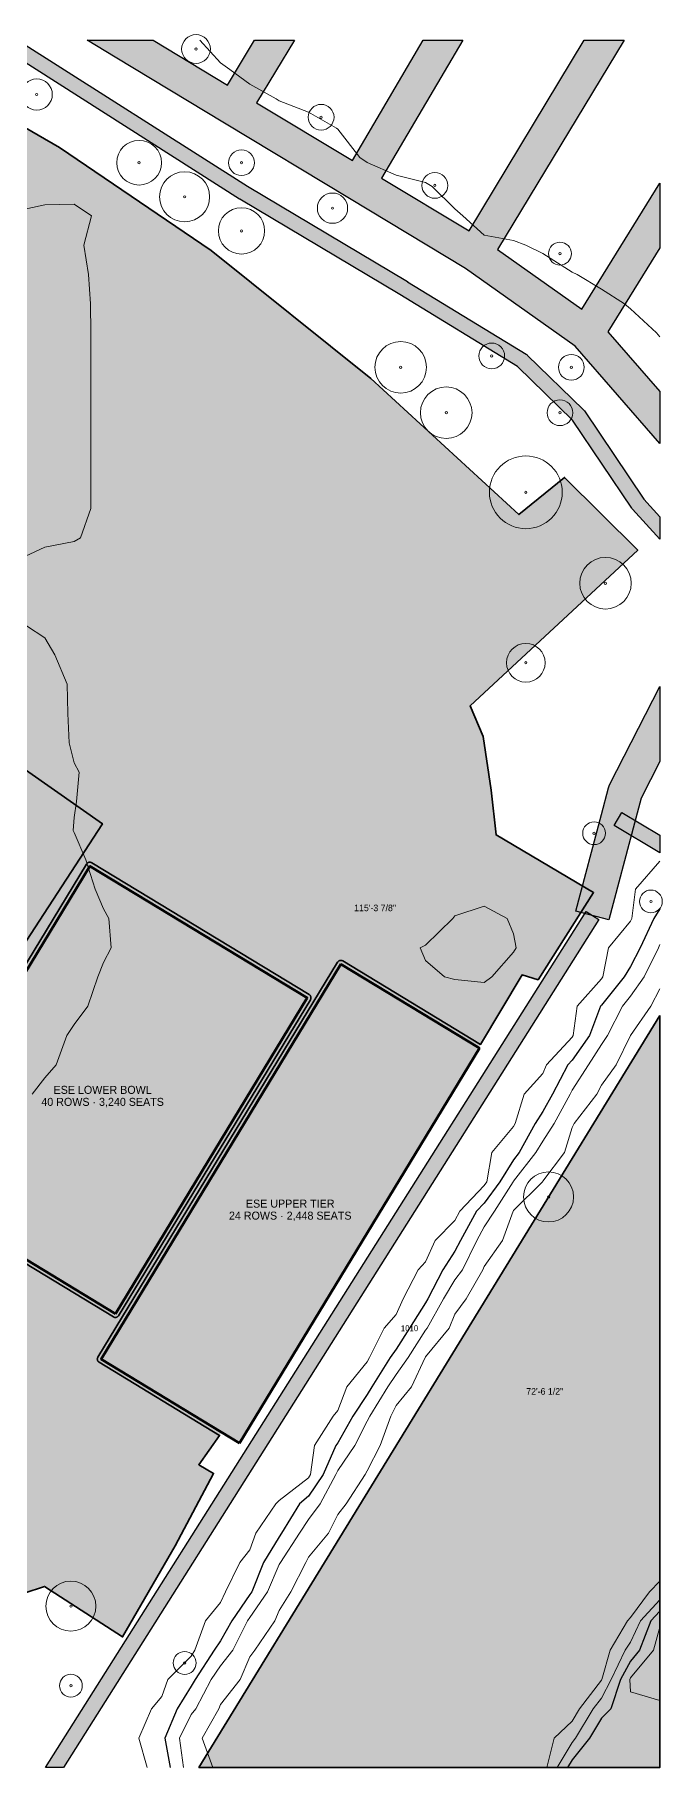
# Model space of a CAD drawing. Header units: inches. Extents: x -3608 to 5502, y -4962 to 4041.
# Drawn here: x 2243 to 5502, y -4962 to 4041 of the extents above; entities that cross this region are included whole.
import ezdxf
from ezdxf.enums import TextEntityAlignment as Align

# ---------------------------------------------------------------- set-up
doc = ezdxf.new("R2010")
doc.units = ezdxf.units.IN
doc.header["$MEASUREMENT"] = 0
for name, color, linetype, lineweight in [('A-ANNO-TEXT', 7, 'CONTINUOUS', 25), ('A-BLDG-PROP', 7, 'CONTINUOUS', 70), ('A-BLDG-PROP-PATT', 252, 'CONTINUOUS', 0), ('C-BLDG-EXST', 8, 'CONTINUOUS', 35), ('C-BLDG-EXST-PATT', 254, 'CONTINUOUS', 0), ('C-ROAD', 8, 'CONTINUOUS', 25), ('C-ROAD-PATT', 254, 'CONTINUOUS', 0), ('C-TOPO-MAJR', 33, 'CONTINUOUS', 25), ('C-TOPO-MINR', 33, 'CONTINUOUS', 13), ('L-PLNT', 3, 'CONTINUOUS', 18), ('L-PLNT-PATT', 3, 'CONTINUOUS', 0)]:
    doc.layers.add(name, color=color, linetype=linetype, lineweight=lineweight)

msp = doc.modelspace()

# ---------------------------------------------------------------- hatches: boundary and pattern name
at = {"layer": 'A-BLDG-PROP-PATT'}
for points in [[(2662, -2604.6), (3658.1, -963.1), (2529.6, -278.3), (1533.5, -1919.8), (2662, -2604.6)], [(3306.8, -3276.6), (4551.9, -1224.8), (3833, -788.6), (2587.9, -2840.3), (3306.8, -3276.6)]]:
    msp.add_hatch(color=256, dxfattribs=at).paths.add_polyline_path(points)
at = {"layer": 'C-BLDG-EXST-PATT'}
h = msp.add_hatch(color=256, dxfattribs=at)
h.paths.add_polyline_path([(-3411.6, 3158.2), (-3177.2, 3413), (-3395.7, 3508.2), (-3099.2, 4012.1), (1367.1, 4012.1), (1562.2, 3922), (2371.8, 3455.3), (3159.9, 2919.6), (3988.2, 2254.5), (4757.4, 1547.4), (4994.2, 1741), (5374.4, 1362.2), (4503.6, 554.1), (4571.4, 394.2), (4613.6, 116.3), (4639.2, -116.6), (5145.3, -416.4), (4857, -869.1), (4773.6, -843.8), (4558, -1205.5), (3843.2, -771.7), (3841.5, -770.8), (3839.7, -770.1), (3837.9, -769.5), (3836, -769.1), (3834.1, -768.9), (3832.1, -768.9), (3830.2, -769.1), (3828.3, -769.4), (3826.4, -770), (3824.7, -770.7), (3823, -771.6), (3821.3, -772.7), (3819.8, -773.9), (3818.5, -775.3), (3817.2, -776.7), (3816.2, -778.3), (2571.1, -2830.1), (2570.2, -2831.8), (2569.4, -2833.6), (2568.8, -2835.4), (2568.4, -2837.3), (2568.2, -2839.3), (2568.2, -2841.2), (2568.4, -2843.1), (2568.8, -2845), (2569.3, -2846.9), (2570.1, -2848.6), (2571, -2850.4), (2572, -2852), (2573.2, -2853.5), (2574.6, -2854.8), (2576.1, -2856.1), (2577.7, -2857.2), (3203.5, -3236.9), (3095, -3389.3), (3172.1, -3434.3), (2973.3, -3810.6), (2699.5, -4283.9), (2294.4, -4021.2), (2082.8, -4091.1), (1801.1, -4161.5), (1563.9, -4200), (1350, -4961.6), (704.6, -4961.6), (782.3, -4723), (417.3, -4595.4), (13.5, -4454.7), (-505.4, -4225.3), (-1210.3, -3887.1), (-1857.4, -3542.7), (-2498, -3134.1), (-3151.3, -2674.8), (-3484.2, -2414.3), (-3484.2, 3050.7), (-3411.6, 3158.2)])
h.paths.add_polyline_path([(-57.4, -1480.5), (1333.3, -1997.5), (2594.4, -58.5), (1277.7, 864.4), (-447, 1880.4), (-1596.4, 2434.5), (-2857.8, 384.6), (-1596.7, -575.5), (-57.4, -1480.5)], flags=0)
h.paths.add_polyline_path([(2653.5, -2622.3), (2655.3, -2623.1), (2657.1, -2623.6), (2659, -2624), (2660.9, -2624.2), (2662.8, -2624.2), (2664.8, -2624), (2666.7, -2623.7), (2668.5, -2623.1), (2670.3, -2622.4), (2672, -2621.5), (2673.6, -2620.4), (2675.1, -2619.2), (2676.5, -2617.9), (2677.7, -2616.4), (2678.8, -2614.8), (3674.9, -973.3), (3675.8, -971.6), (3676.5, -969.9), (3677.1, -968), (3677.5, -966.1), (3677.7, -964.2), (3677.7, -962.3), (3677.5, -960.3), (3677.2, -958.5), (3676.6, -956.6), (3675.9, -954.8), (3675, -953.1), (3673.9, -951.5), (3672.7, -950), (3671.3, -948.6), (3669.9, -947.4), (3668.3, -946.3), (2539.8, -261.5), (2538.1, -260.6), (2536.3, -259.8), (2534.5, -259.3), (2532.6, -258.9), (2530.6, -258.7), (2528.7, -258.7), (2526.8, -258.9), (2524.9, -259.2), (2523, -259.8), (2521.3, -260.5), (2519.5, -261.4), (2517.9, -262.5), (2516.4, -263.7), (2515.1, -265), (2513.8, -266.5), (2512.7, -268.1), (1516.7, -1909.6), (1515.8, -1911.2), (1515, -1913), (1514.4, -1914.9), (1514.1, -1916.8), (1513.9, -1918.7), (1513.8, -1920.6), (1514, -1922.5), (1514.4, -1924.4), (1514.9, -1926.3), (1515.7, -1928.1), (1516.6, -1929.8), (1517.6, -1931.4), (1518.9, -1932.9), (1520.2, -1934.3), (1521.7, -1935.5), (1523.3, -1936.6), (2651.8, -2621.4), (2653.5, -2622.3)], flags=0)
msp.add_hatch(color=256, dxfattribs=at).paths.add_polyline_path([(5489.6, -1055.2), (5489.6, -4961.6), (3096.2, -4961.6), (5489.6, -1055.2)])
at = {"layer": 'C-ROAD'}
for points in [[(4179.5, 2757.8), (4794.2, 2381.6), (4797.7, 2379.1), (4801, 2376.3), (5093.5, 2092.2), (5096.3, 2089.2), (5098.7, 2085.9), (5406.8, 1626.9), (5489.6, 1536.7), (5489.6, 1420.2), (5346.8, 1575.9), (5344.9, 1578.2), (5343.1, 1580.6), (5035.7, 2038.6), (4749.3, 2316.7), (4138.6, 2690.6), (3308.1, 3186.4), (3307.1, 3187), (2009.5, 4012.1), (2156.2, 4012.1), (3348.9, 3253.8), (4179.1, 2758.1), (4179.5, 2757.8)], [(5489.6, -117.7), (5489.6, -209.3), (5251.6, -67.4), (5291.9, 0.2), (5489.6, -117.7)], [(2392.2, -4961.6), (2299.1, -4961.6), (5105.7, -514.7), (5172.3, -556.7), (2392.2, -4961.6)]]:
    msp.add_hatch(color=256, dxfattribs=at).paths.add_polyline_path(points)
at = {"layer": 'C-ROAD-PATT'}
for points in [[(3395.4, 3687.6), (3892.6, 3387.4), (4259.8, 4012.1), (4465.3, 4012.1), (4044.3, 3295.8), (4498.5, 3021.6), (5096.7, 4012.1), (5303.7, 4012.1), (4647, 2924.7), (5084.3, 2615.8), (5489.6, 3269.3), (5489.6, 2933.2), (5219.6, 2497.9), (5489.6, 2187), (5489.6, 1916.7), (5050.1, 2423), (4480, 2825.8), (3877.8, 3189.4), (3227.9, 3581.8), (2661.3, 3924), (2515.3, 4012.1), (2686.5, 4012.1), (2817.6, 4012.1), (2858, 4012.1), (3243.8, 3779.2), (3385.2, 4012.1), (3592.4, 4012.1), (3395.4, 3687.6)], [(5489.6, 264.9), (5392, 73.9), (5357.4, -56.3), (5224.7, -558.4), (5053.4, -513.1), (5186.1, -11), (5223.1, 128.5), (5226, 137.5), (5229.9, 146.1), (5489.6, 654), (5489.6, 264.9)]]:
    msp.add_hatch(color=256, dxfattribs=at).paths.add_polyline_path(points)
at = {"layer": 'L-PLNT-PATT'}
for points in [[(-3411.6, 3158.2), (-3177.2, 3413), (-3395.7, 3508.2), (-3099.2, 4012.1), (1367.1, 4012.1), (1562.2, 3922), (2371.8, 3455.3), (3159.9, 2919.6), (3988.2, 2254.5), (4757.4, 1547.4), (4994.2, 1741), (5374.4, 1362.2), (4503.6, 554.1), (4571.4, 394.2), (4613.6, 116.3), (4639.2, -116.6), (5145.3, -416.4), (4857, -869.1), (4773.6, -843.8), (4549.3, -1220.1), (4466, -1175.5), (4280.4, -1501.1), (3344.9, -3025.7), (3203.9, -3236.4), (3095, -3389.3), (3172.1, -3434.3), (2973.3, -3810.6), (2699.5, -4283.9), (2294.4, -4021.2), (2082.8, -4091.1), (1801.1, -4161.5), (1563.9, -4200), (1350, -4961.6), (704.6, -4961.6), (782.3, -4723), (417.3, -4595.4), (13.5, -4454.7), (-505.4, -4225.3), (-1210.3, -3887.1), (-1857.4, -3542.7), (-2498, -3134.1), (-3151.3, -2674.8), (-3484.2, -2414.3), (-3484.2, 3050.7), (-3411.6, 3158.2)], [(-1468.3, 2400.4), (-2688.5, 389.6), (1250.9, -2000.9), (2471.1, 9.8), (-1468.3, 2400.4)], [(2338.9, -78.2), (1261.8, -1839.3), (-2556.4, 477.6), (-1479.2, 2238.3), (2338.9, -78.2)]]:
    msp.add_hatch(color=256, dxfattribs=at).paths.add_polyline_path(points)

# ---------------------------------------------------------------- linework, layer by layer
at = {"layer": 'A-BLDG-PROP'}
for points in [[(2662, -2604.6), (3658.1, -963.1), (2529.6, -278.3), (1533.5, -1919.8), (2662, -2604.6)], [(3306.8, -3276.6), (4551.9, -1224.8), (3833, -788.6), (2587.9, -2840.3), (3306.8, -3276.6)]]:
    msp.add_lwpolyline(points, close=True, dxfattribs=at)
at = {"layer": 'C-BLDG-EXST'}
for points in [[(1562.2, 3922), (2371.8, 3455.3), (3159.9, 2919.6), (3988.2, 2254.5), (4757.4, 1547.4), (4994.2, 1741), (5374.4, 1362.2), (4503.6, 554.1), (4571.4, 394.2), (4613.6, 116.3), (4639.2, -116.6), (5145.3, -416.4), (4857, -869.1), (4773.6, -843.8), (4558, -1205.5), (3843.2, -771.7), (3841.5, -770.8), (3839.7, -770.1), (3837.9, -769.5), (3836, -769.1), (3834.1, -768.9), (3832.1, -768.9), (3830.2, -769.1), (3828.3, -769.4), (3826.4, -770), (3824.7, -770.7), (3823, -771.6), (3821.3, -772.7), (3819.8, -773.9), (3818.5, -775.3), (3817.2, -776.7), (3816.2, -778.3), (2571.1, -2830.1), (2570.2, -2831.8), (2569.4, -2833.6), (2568.8, -2835.4), (2568.4, -2837.3), (2568.2, -2839.3), (2568.2, -2841.2), (2568.4, -2843.1), (2568.8, -2845), (2569.3, -2846.9), (2570.1, -2848.6), (2571, -2850.4), (2572, -2852), (2573.2, -2853.5), (2574.6, -2854.8), (2576.1, -2856.1), (2577.7, -2857.2), (3203.5, -3236.9), (3095, -3389.3), (3172.1, -3434.3), (2973.3, -3810.6), (2699.5, -4283.9), (2294.4, -4021.2), (2082.8, -4091.1)], [(1523.3, -1936.6), (2651.8, -2621.4), (2653.5, -2622.3), (2653.5, -2622.3), (2655.3, -2623.1), (2657.1, -2623.6), (2659, -2624), (2660.9, -2624.2), (2662.8, -2624.2), (2664.8, -2624), (2666.7, -2623.7), (2668.5, -2623.1), (2670.3, -2622.4), (2672, -2621.5), (2673.6, -2620.4), (2675.1, -2619.2), (2676.5, -2617.9), (2677.7, -2616.4), (2678.8, -2614.8), (3674.9, -973.3), (3675.8, -971.6), (3676.5, -969.9), (3677.1, -968), (3677.5, -966.1), (3677.7, -964.2), (3677.7, -962.3), (3677.5, -960.3), (3677.2, -958.5), (3676.6, -956.6), (3675.9, -954.8), (3675, -953.1), (3673.9, -951.5), (3672.7, -950), (3671.3, -948.6), (3669.9, -947.4), (3668.3, -946.3), (2539.8, -261.5), (2538.1, -260.6), (2536.3, -259.8), (2534.5, -259.3), (2532.6, -258.9), (2530.6, -258.7), (2528.7, -258.7), (2526.8, -258.9), (2524.9, -259.2), (2523, -259.8), (2521.3, -260.5), (2519.5, -261.4), (2517.9, -262.5), (2516.4, -263.7), (2515.1, -265), (2513.8, -266.5), (2512.7, -268.1), (1516.7, -1909.6)]]:
    msp.add_lwpolyline(points, dxfattribs=at)
for points in [[(-57.4, -1480.5), (1333.3, -1997.5), (2594.4, -58.5), (1277.7, 864.4), (-447, 1880.4), (-1596.4, 2434.5), (-2857.8, 384.6), (-1596.7, -575.5), (-57.4, -1480.5)], [(5489.6, -1055.2), (5489.6, -4961.6), (3096.2, -4961.6), (5489.6, -1055.2)]]:
    msp.add_lwpolyline(points, close=True, dxfattribs=at)
at = {"layer": 'C-ROAD'}
for points in [[(4179.5, 2757.8), (4794.2, 2381.6), (4797.7, 2379.1), (4801, 2376.3), (5093.5, 2092.2), (5096.3, 2089.2), (5098.7, 2085.9), (5406.8, 1626.9), (5489.6, 1536.7), (5489.6, 1420.2), (5346.8, 1575.9), (5344.9, 1578.2), (5343.1, 1580.6), (5035.7, 2038.6), (4749.3, 2316.7), (4138.6, 2690.6), (3308.1, 3186.4), (3307.1, 3187), (2009.5, 4012.1), (2156.2, 4012.1), (3348.9, 3253.8), (4179.1, 2758.1), (4179.5, 2757.8)], [(3395.4, 3687.6), (3892.6, 3387.4), (4259.8, 4012.1), (4465.3, 4012.1), (4044.3, 3295.8), (4498.5, 3021.6), (5096.7, 4012.1), (5303.7, 4012.1), (4647, 2924.7), (5084.3, 2615.8), (5489.6, 3269.3), (5489.6, 2933.2), (5219.6, 2497.9), (5489.6, 2187), (5489.6, 1916.7), (5050.1, 2423), (4480, 2825.8), (3877.8, 3189.4), (3227.9, 3581.8), (2661.3, 3924), (2515.3, 4012.1), (2686.5, 4012.1), (2817.6, 4012.1), (2858, 4012.1), (3243.8, 3779.2), (3385.2, 4012.1), (3592.4, 4012.1), (3395.4, 3687.6)], [(5489.6, 264.9), (5392, 73.9), (5357.4, -56.3), (5224.7, -558.4), (5053.4, -513.1), (5186.1, -11), (5223.1, 128.5), (5226, 137.5), (5229.9, 146.1), (5489.6, 654), (5489.6, 264.9)], [(5489.6, -117.7), (5489.6, -209.3), (5251.6, -67.4), (5291.9, 0.2), (5489.6, -117.7)], [(2392.2, -4961.6), (2299.1, -4961.6), (5105.7, -514.7), (5172.3, -556.7), (2392.2, -4961.6)]]:
    msp.add_lwpolyline(points, close=True, dxfattribs=at)
at = {"layer": 'C-TOPO-MAJR'}
for points in [[(5489.6, -500.1), (5457.6, -550.8), (5387.4, -702.9), (5337.5, -800.3), (5304.3, -855), (5185.4, -1001.4), (5180.5, -1007.1), (5123.7, -1159.2), (5033.3, -1287.1), (5011.2, -1311.3), (4932.3, -1463.4), (4881.2, -1554.2), (4841.5, -1615.5), (4758.3, -1767.6), (4729.1, -1804.6), (4659.1, -1919.7), (4577, -2030.4), (4537.6, -2071.8), (4454.7, -2223.9), (4424.9, -2279.7), (4362.7, -2376), (4284.2, -2528.1), (4272.8, -2547.7), (4189.4, -2680.2), (4120.7, -2789.6), (4088.7, -2832.3), (3994.1, -2984.4), (3968.6, -3024), (3895, -3136.5), (3816.5, -3276.2), (3807.4, -3288.6), (3741.2, -3440.6), (3664.4, -3553), (3618.8, -3592.7), (3524.6, -3744.8), (3512.3, -3763.4), (3431.7, -3896.9), (3370.4, -4049), (3360.2, -4063.8), (3266.1, -4201.1), (3208.1, -4304.2), (3174.6, -4353.2), (3076.3, -4505.3), (3056.1, -4540.5), (2982.8, -4657.4), (2919.5, -4809.5), (2946, -4961.6)], [(5489.6, -4149.8), (5442.3, -4201.1), (5384, -4353.2), (5337.5, -4409.8), (5284.1, -4505.3), (5234.2, -4657.4), (5185.4, -4706.3), (5123.5, -4809.5), (5033.3, -4922.8), (5010, -4961.6)]]:
    msp.add_lwpolyline(points, dxfattribs=at)
at = {"layer": 'C-TOPO-MINR'}
for points in [[(5489.6, 2471.9), (5471.8, 2491.2), (5337.5, 2616.1), (5306.2, 2643.3), (5185.4, 2719.5), (5060.3, 2795.4), (5033.3, 2807.2), (4881.2, 2903.4), (4792.5, 2947.5), (4729.1, 2971), (4577, 2998.8), (4466, 3099.6), (4424.9, 3136.6), (4306.6, 3251.7), (4272.8, 3272.7), (4120.7, 3311.2), (3968.6, 3377.9), (3931.6, 3403.8), (3816.5, 3549.8), (3809.8, 3555.9), (3664.4, 3638.7), (3512.3, 3698.3), (3497.1, 3708), (3360.2, 3784), (3256.7, 3860), (3208.1, 3894.4), (3100.5, 4012.1)], [(2143.5, 1307.4), (2295.6, 1378.1), (2447.7, 1408.6), (2481.3, 1426.5), (2535.2, 1578.6), (2535.2, 1730.7), (2535.2, 1882.8), (2535.2, 2034.9), (2535.2, 2187), (2534.6, 2339.1), (2533.8, 2491.2), (2532.2, 2643.3), (2523.3, 2795.4), (2497.9, 2947.5), (2537.8, 3099.6), (2447.7, 3161.3), (2295.6, 3156.3), (2143.5, 3123.7)], [(2230.1, -1463.4), (2295.6, -1379), (2354.6, -1311.3), (2410.1, -1159.2), (2447.7, -1101.9), (2518.4, -1007.1), (2570.8, -855), (2599.8, -779.9), (2639.8, -702.9), (2627.5, -550.8), (2599.8, -501.1), (2557.5, -398.7), (2508, -246.6), (2447.7, -103.7), (2442.9, -94.5), (2447.7, -25.8), (2460.8, 57.6), (2474.8, 209.7), (2447.7, 258.5), (2422.1, 361.8), (2414.9, 513.9), (2412.5, 666), (2347.9, 818.1), (2295.6, 908.1), (2200.4, 970.2)], [(5489.6, -252.9), (5363.1, -398.7), (5343.1, -550.8), (5337.5, -565), (5222.3, -702.9), (5192.6, -855), (5185.4, -863.8), (5060.3, -1007.1), (5038.7, -1159.2), (5033.3, -1166.8), (4901.2, -1311.3), (4881.2, -1356.1), (4784.5, -1463.4), (4737.5, -1615.5), (4729.1, -1631.8), (4617.3, -1767.6), (4591.3, -1919.7), (4577, -1939), (4450.6, -2071.8), (4424.9, -2119.6), (4321.9, -2223.9), (4272.8, -2335.4), (4234.9, -2376), (4156.6, -2528.1), (4120.7, -2609), (4057, -2680.2), (3981.3, -2832.3), (3968.6, -2854.3), (3863.6, -2984.4), (3816.5, -3106.8), (3792.7, -3136.5), (3696.5, -3288.6), (3675.7, -3440.6), (3664.4, -3457.1), (3512.3, -3575.5), (3494.8, -3592.7), (3390.5, -3744.8), (3360.2, -3832.1), (3308.3, -3896.9), (3233.3, -4049), (3208.1, -4105.4), (3129.7, -4201.1), (3074.6, -4353.2), (3056.1, -4383.2), (2933.6, -4505.3), (2904, -4593.9), (2849.7, -4657.4), (2784.4, -4809.5), (2827.3, -4961.6)], [(4424.9, -867.3), (4577, -883.1), (4615.9, -855), (4729.1, -725.7), (4743.9, -702.9), (4729.1, -630.3), (4696.4, -550.8), (4577, -487.1), (4424.9, -537.6), (4413.4, -550.8), (4272.8, -690.3), (4244.6, -702.9), (4272.8, -769), (4370.4, -855), (4424.9, -867.3)], [(5489.6, -686.7), (5481.5, -702.9), (5408.2, -855), (5337.5, -954), (5294.7, -1007.1), (5218.1, -1159.2), (5185.4, -1205.3), (5118.3, -1311.3), (5033.3, -1443.7), (5022.6, -1463.4), (4940.6, -1615.5), (4881.2, -1707.4), (4845.8, -1767.6), (4729.1, -1915.9), (4726.8, -1919.7), (4630.1, -2071.8), (4577, -2153.8), (4538, -2223.9), (4465.2, -2376), (4424.9, -2429.2), (4366.3, -2528.1), (4280.7, -2680.2), (4272.8, -2689.8), (4182.7, -2832.3), (4120.7, -2919.8), (4077.5, -2984.4), (3983, -3136.5), (3968.6, -3162.6), (3906.2, -3288.6), (3816.5, -3419.4), (3806.8, -3440.6), (3725.6, -3592.7), (3664.4, -3674.1), (3617.2, -3744.8), (3519.1, -3896.9), (3512.3, -3907), (3452.4, -4049), (3360.2, -4183.5), (3348.1, -4201.1), (3271.1, -4353.2), (3208.1, -4434.9), (3160.1, -4505.3), (3079.3, -4657.4), (3056.1, -4687.3), (2995.6, -4809.5), (3015.2, -4961.6)], [(5489.6, -916.3), (5442, -1007.1), (5337.5, -1158.5), (5337.2, -1159.2), (5262.6, -1311.3), (5185.4, -1416.9), (5161.8, -1463.4), (5044.1, -1615.5), (5033.3, -1636.8), (4993.6, -1767.6), (4881.2, -1916.7), (4879.4, -1919.7), (4729.1, -2068.7), (4727.2, -2071.8), (4672.4, -2223.9), (4577, -2358.8), (4569.9, -2376), (4483.3, -2528.1), (4424.9, -2607), (4394.7, -2680.2), (4272.8, -2829.3), (4271, -2832.3), (4199.9, -2984.4), (4120.7, -3082.2), (4091.7, -3136.5), (4036.9, -3288.6), (3968.6, -3420.2), (3959.2, -3440.6), (3860.8, -3592.7), (3816.5, -3647.9), (3768.1, -3744.8), (3664.4, -3869.9), (3650.5, -3896.9), (3573.3, -4049), (3512.3, -4146.2), (3489.3, -4201.1), (3385.6, -4353.2), (3360.2, -4386.9), (3310.2, -4505.3), (3208.1, -4634.9), (3199.2, -4657.4), (3113.3, -4809.5), (3168.4, -4961.6)], [(5489.6, -3994.4), (5434.6, -4049), (5337.5, -4183.9), (5320.3, -4201.1), (5230.4, -4353.2), (5187.2, -4505.3), (5185.4, -4508.7), (5072.5, -4657.4), (5033.3, -4722.1), (4940.7, -4809.5), (4901.7, -4961.6)], [(5489.6, -4091), (5388.2, -4201.1), (5337.5, -4312), (5309.9, -4353.2), (5235.6, -4505.3), (5185.4, -4602), (5143.3, -4657.4), (5051.6, -4809.5), (5033.3, -4832.4), (4955.9, -4961.6)], [(5489.6, -4232.8), (5455.3, -4353.2), (5337.5, -4496.5), (5332.6, -4505.3), (5337.5, -4569.2), (5489.6, -4614.9)]]:
    msp.add_lwpolyline(points, dxfattribs=at)
at = {"layer": 'L-PLNT'}
for centre, radius in [((3080.7, 3966.5), 74.8), ((3080.7, 3966.5), 5.91), ((2253.9, 3730.3), 80.7), ((2253.9, 3730.3), 5.91), ((3730.3, 3612.2), 66.9), ((3730.3, 3612.2), 5.91), ((2785.4, 3376), 116.1), ((3316.9, 3376), 66.9), ((2785.4, 3376), 5.91), ((3316.9, 3376), 5.91), ((3021.7, 3198.8), 129.9), ((4320.9, 3257.9), 66.9), ((4320.9, 3257.9), 5.91), ((3021.7, 3198.8), 5.91), ((3789.4, 3139.8), 78.7), ((3316.9, 3021.7), 120.1), ((3789.4, 3139.8), 5.91), ((3316.9, 3021.7), 5.91), ((4970.5, 2903.5), 59.1), ((4970.5, 2903.5), 5.91), ((4143.7, 2313), 133.9), ((4616.1, 2372), 66.9), ((4616.1, 2372), 5.91), ((5029.5, 2313), 66.9), ((4143.7, 2313), 5.91), ((5029.5, 2313), 5.91), ((4379.9, 2076.8), 133.9), ((4379.9, 2076.8), 5.91), ((4970.5, 2076.8), 66.9), ((4970.5, 2076.8), 5.91), ((4793.3, 1663.4), 189), ((4793.3, 1663.4), 5.91), ((5206.7, 1190.9), 133.9), ((5206.7, 1190.9), 5.91), ((4793.3, 777.6), 100.4), ((4793.3, 777.6), 5.91), ((5147.6, -108.3), 59.1), ((5147.6, -108.3), 5.91), ((5442.9, -462.6), 59.1), ((5442.9, -462.6), 5.91), ((4911.4, -1998), 129.9), ((4911.4, -1998), 5.91), ((2431.1, -4124), 129.9), ((2431.1, -4124), 5.91), ((3021.7, -4419.3), 59.1), ((2431.1, -4537.4), 59.1), ((3021.7, -4419.3), 5.91), ((2431.1, -4537.4), 5.91)]:
    msp.add_circle(centre, radius, dxfattribs=at)

# ---------------------------------------------------------------- texts
at = {"layer": 'A-ANNO-TEXT'}
for s, height, p in [('115\'-3 7/8"', 34.016, (4010.4, -496)), ('ESE LOWER BOWL', 41.575, (2595.8, -1441.4)), ('40 ROWS · 3,240 SEATS', 41.575, (2595.8, -1503.8)), ('ESE UPPER TIER', 41.575, (3569.9, -2032.6)), ('24 ROWS · 2,448 SEATS', 41.575, (3569.9, -2094.9)), ('1010', 30.24, (4189.4, -2680.2)), ('72\'-6 1/2"', 34.02, (4891.3, -3008.4))]:
    msp.add_text(s, height=height, dxfattribs=at).set_placement(p, align=Align.MIDDLE_CENTER)

doc.saveas('drawing.dxf')
